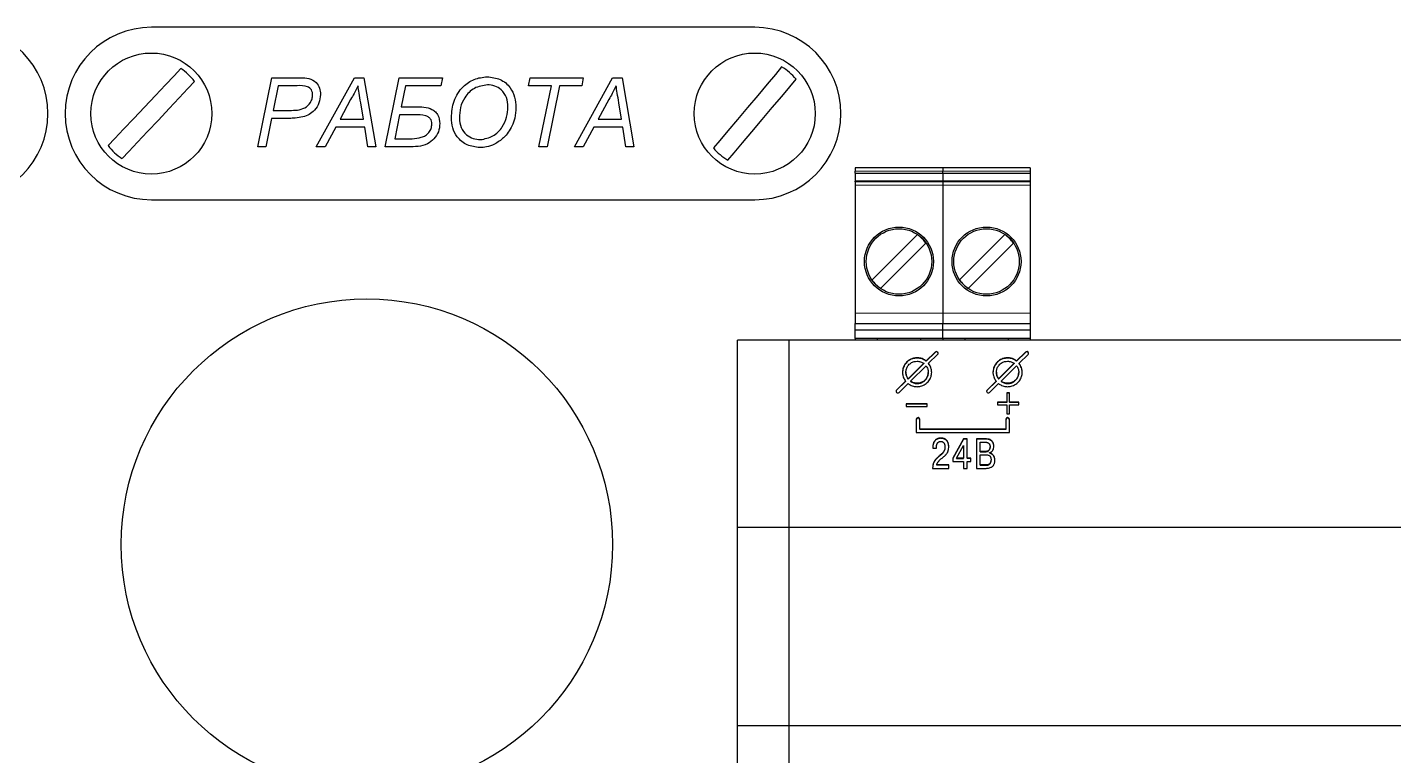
# Model space of a CAD drawing. Header units: millimetres. Extents: x 15 to 1184, y 5 to 836.
# Drawn here: x 581.02 to 596.87, y 665.45 to 673.9 of the extents above; entities that cross this region are included whole.
import ezdxf

# ---------------------------------------------------------------- set-up
doc = ezdxf.new("R2010")
doc.units = ezdxf.units.MM

msp = doc.modelspace()

# ---------------------------------------------------------------- linework, layer by layer
at = {"color": 7, "linetype": 'Continuous', "lineweight": 25}
for p, q in [((589.456, 673.899), (582.456, 673.899)), ((583.69, 672.514), (583.853, 673.314)), ((583.853, 673.314), (584.188, 673.314)), ((584.368, 672.514), (584.812, 673.314)), ((584.812, 673.314), (584.922, 673.314)), ((584.922, 673.314), (585.06, 672.514)), ((585.167, 672.514), (585.33, 673.314)), ((585.33, 673.314), (585.834, 673.314)), ((585.834, 673.314), (585.814, 673.222)), ((586.833, 673.222), (586.852, 673.314)), ((586.852, 673.314), (587.467, 673.314)), ((587.363, 672.514), (587.807, 673.314)), ((587.467, 673.314), (587.448, 673.222)), ((587.807, 673.314), (587.917, 673.314)), ((587.917, 673.314), (588.055, 672.514)), ((583.928, 673.222), (583.87, 672.935)), ((584.149, 673.222), (583.928, 673.222)), ((585.405, 673.222), (585.355, 672.976)), ((585.814, 673.222), (585.405, 673.222)), ((587.097, 673.222), (586.833, 673.222)), ((586.952, 672.514), (587.097, 673.222)), ((587.19, 673.222), (587.046, 672.514)), ((587.448, 673.222), (587.19, 673.222)), ((583.87, 672.935), (584.057, 672.935)), ((584.768, 673.062), (584.646, 672.832)), ((584.917, 672.832), (584.886, 673.025)), ((585.355, 672.976), (585.517, 672.976)), ((587.763, 673.062), (587.641, 672.832)), ((587.911, 672.832), (587.881, 673.025)), ((583.851, 672.843), (583.784, 672.514)), ((584.055, 672.843), (583.851, 672.843)), ((584.646, 672.832), (584.917, 672.832)), ((585.336, 672.884), (585.28, 672.607)), ((585.51, 672.884), (585.336, 672.884)), ((587.641, 672.832), (587.911, 672.832)), ((584.594, 672.74), (584.472, 672.514)), ((584.931, 672.74), (584.594, 672.74)), ((584.967, 672.514), (584.931, 672.74)), ((585.28, 672.607), (585.376, 672.607)), ((587.589, 672.74), (587.467, 672.514)), ((587.926, 672.74), (587.589, 672.74)), ((587.962, 672.514), (587.926, 672.74)), ((583.784, 672.514), (583.69, 672.514)), ((584.472, 672.514), (584.368, 672.514)), ((585.06, 672.514), (584.967, 672.514)), ((585.434, 672.514), (585.167, 672.514)), ((587.046, 672.514), (586.952, 672.514)), ((587.467, 672.514), (587.363, 672.514)), ((588.055, 672.514), (587.962, 672.514)), ((591.637, 672.269), (590.621, 672.269)), ((590.621, 672.269), (590.621, 672.229)), ((590.621, 672.209), (590.621, 672.229)), ((590.621, 672.209), (591.637, 672.209)), ((590.621, 672.209), (590.621, 672.113)), ((592.653, 672.269), (591.637, 672.269)), ((591.637, 672.269), (591.637, 672.229)), ((591.637, 672.209), (591.637, 672.229)), ((591.637, 672.209), (592.653, 672.209)), ((591.637, 672.209), (591.637, 672.113)), ((592.653, 672.269), (592.653, 672.229)), ((592.653, 672.229), (592.653, 672.209)), ((592.653, 672.209), (592.653, 672.113)), ((591.637, 672.113), (590.621, 672.113)), ((590.621, 672.108), (590.621, 672.113)), ((590.621, 672.108), (590.621, 672.068)), ((590.621, 672.068), (590.621, 670.583)), ((592.653, 672.113), (591.637, 672.113)), ((591.637, 672.108), (591.637, 672.113)), ((591.637, 672.108), (591.637, 672.068)), ((591.637, 672.068), (591.637, 670.583)), ((592.653, 672.113), (592.653, 672.108)), ((592.653, 672.108), (592.653, 672.068)), ((592.653, 672.068), (592.653, 670.583)), ((582.456, 671.899), (589.456, 671.899)), ((590.817, 670.969), (591.343, 671.495)), ((591.833, 670.969), (592.359, 671.495)), ((591.442, 671.396), (590.916, 670.87)), ((592.458, 671.396), (591.932, 670.87)), ((590.621, 670.583), (590.621, 670.463)), ((591.637, 670.583), (591.637, 670.463)), ((592.653, 670.583), (592.653, 670.463)), ((590.621, 670.463), (591.637, 670.463)), ((590.621, 670.389), (590.621, 670.463)), ((590.621, 670.389), (591.637, 670.389)), ((590.621, 670.289), (590.621, 670.389)), ((591.637, 670.463), (592.653, 670.463)), ((591.637, 670.389), (591.637, 670.463)), ((591.637, 670.389), (592.653, 670.389)), ((591.637, 670.289), (591.637, 670.389)), ((592.653, 670.463), (592.653, 670.389)), ((592.653, 670.389), (592.653, 670.289)), ((589.856, 670.269), (589.256, 670.269)), ((589.256, 668.099), (589.256, 670.269)), ((589.856, 668.099), (589.856, 670.269)), ((613.256, 670.269), (589.856, 670.269)), ((590.878, 670.289), (590.621, 670.289)), ((590.621, 670.289), (590.621, 670.269)), ((591.38, 670.289), (590.878, 670.289)), ((590.878, 670.289), (590.878, 670.269)), ((591.637, 670.289), (591.38, 670.289)), ((591.38, 670.289), (591.38, 670.269)), ((591.894, 670.289), (591.637, 670.289)), ((591.637, 670.289), (591.637, 670.269)), ((592.396, 670.289), (591.894, 670.289)), ((591.894, 670.289), (591.894, 670.269)), ((592.653, 670.289), (592.396, 670.289)), ((592.396, 670.289), (592.396, 670.269)), ((592.653, 670.289), (592.653, 670.269)), ((591.549, 670.132), (591.444, 670.03)), ((591.549, 670.129), (591.444, 670.026)), ((591.473, 670.002), (591.577, 670.105)), ((592.599, 670.132), (592.494, 670.03)), ((592.599, 670.129), (592.494, 670.026)), ((592.523, 670.002), (592.627, 670.105)), ((591.209, 669.898), (591.209, 669.895)), ((591.416, 670.002), (591.235, 669.823)), ((591.235, 669.82), (591.416, 669.998)), ((591.263, 669.795), (591.444, 669.974)), ((591.416, 670.002), (591.416, 669.998)), ((591.444, 670.03), (591.444, 670.026)), ((591.469, 669.898), (591.469, 669.895)), ((591.473, 670.002), (591.473, 669.998)), ((592.259, 669.898), (592.259, 669.895)), ((592.466, 670.002), (592.285, 669.823)), ((592.285, 669.82), (592.466, 669.998)), ((592.313, 669.795), (592.494, 669.974)), ((592.466, 670.002), (592.466, 669.998)), ((592.494, 670.03), (592.494, 670.026)), ((592.519, 669.898), (592.519, 669.895)), ((592.523, 670.002), (592.523, 669.998)), ((591.206, 669.795), (591.102, 669.692)), ((591.206, 669.791), (591.102, 669.689)), ((591.13, 669.665), (591.234, 669.767)), ((591.206, 669.795), (591.206, 669.791)), ((591.235, 669.82), (591.235, 669.823)), ((591.263, 669.795), (591.263, 669.792)), ((592.256, 669.795), (592.152, 669.692)), ((592.256, 669.791), (592.152, 669.689)), ((592.18, 669.665), (592.284, 669.767)), ((592.256, 669.795), (592.256, 669.791)), ((592.285, 669.823), (592.285, 669.82)), ((592.313, 669.795), (592.313, 669.792)), ((592.41, 669.658), (592.38, 669.658)), ((592.38, 669.658), (592.38, 669.551)), ((592.41, 669.654), (592.38, 669.654)), ((592.41, 669.551), (592.41, 669.658)), ((591.458, 669.532), (591.211, 669.532)), ((591.211, 669.532), (591.211, 669.502)), ((591.458, 669.528), (591.211, 669.528)), ((591.211, 669.502), (591.458, 669.502)), ((591.458, 669.502), (591.458, 669.532)), ((592.38, 669.551), (592.271, 669.551)), ((592.271, 669.551), (592.271, 669.521)), ((592.38, 669.548), (592.271, 669.548)), ((592.271, 669.521), (592.38, 669.521)), ((592.38, 669.551), (592.38, 669.548)), ((592.38, 669.521), (592.38, 669.415)), ((592.518, 669.551), (592.41, 669.551)), ((592.41, 669.551), (592.41, 669.548)), ((592.518, 669.548), (592.41, 669.548)), ((592.41, 669.415), (592.41, 669.521)), ((592.41, 669.521), (592.518, 669.521)), ((592.518, 669.521), (592.518, 669.551)), ((591.33, 669.353), (591.33, 669.198)), ((591.37, 669.237), (591.37, 669.353)), ((592.37, 669.353), (592.37, 669.237)), ((592.38, 669.415), (592.41, 669.415)), ((592.41, 669.198), (592.41, 669.353)), ((591.33, 669.198), (592.41, 669.198)), ((592.37, 669.237), (591.37, 669.237)), ((591.37, 669.237), (591.37, 669.234)), ((592.37, 669.234), (591.37, 669.234)), ((591.878, 669.125), (591.754, 668.901)), ((591.878, 669.121), (591.754, 668.898)), ((591.922, 669.125), (591.878, 669.125)), ((591.878, 669.125), (591.878, 669.121)), ((591.922, 669.121), (591.878, 669.121)), ((591.922, 668.902), (591.922, 669.125)), ((592.028, 669.125), (592.028, 668.784)), ((592.143, 669.125), (592.028, 669.125)), ((592.143, 669.121), (592.028, 669.121)), ((592.37, 669.237), (592.37, 669.234)), ((591.521, 669.027), (591.521, 669.016)), ((591.521, 669.016), (591.564, 669.016)), ((591.564, 669.016), (591.564, 669.031)), ((591.627, 668.954), (591.604, 668.933)), ((591.627, 668.95), (591.604, 668.93)), ((591.658, 668.999), (591.646, 668.975)), ((591.658, 668.996), (591.646, 668.971)), ((591.663, 669.032), (591.663, 669.028)), ((591.663, 669.031), (591.663, 669.028)), ((591.697, 668.975), (591.705, 669.001)), ((591.705, 669.001), (591.707, 669.032)), ((591.796, 668.902), (591.878, 669.05)), ((591.878, 669.05), (591.878, 668.902)), ((592.072, 668.98), (592.072, 669.086)), ((592.072, 669.086), (592.135, 669.086)), ((592.133, 668.98), (592.072, 668.98)), ((592.072, 668.977), (592.072, 668.98)), ((592.072, 668.977), (592.133, 668.977)), ((592.179, 668.963), (592.179, 668.966)), ((592.179, 668.963), (592.179, 668.96)), ((592.186, 669.029), (592.186, 669.033)), ((592.186, 669.033), (592.186, 669.033)), ((592.225, 669.006), (592.231, 669.038)), ((591.52, 668.784), (591.706, 668.784)), ((591.706, 668.823), (591.567, 668.823)), ((591.567, 668.819), (591.567, 668.823)), ((591.706, 668.819), (591.567, 668.819)), ((591.706, 668.784), (591.706, 668.823)), ((591.754, 668.901), (591.754, 668.863)), ((591.754, 668.863), (591.878, 668.863)), ((591.878, 668.902), (591.796, 668.902)), ((591.796, 668.902), (591.796, 668.898)), ((591.796, 668.898), (591.878, 668.898)), ((591.878, 668.898), (591.878, 668.902)), ((591.878, 668.863), (591.878, 668.784)), ((591.878, 668.784), (591.922, 668.784)), ((591.963, 668.902), (591.922, 668.902)), ((591.922, 668.902), (591.922, 668.898)), ((591.963, 668.898), (591.922, 668.898)), ((591.922, 668.784), (591.922, 668.863)), ((591.922, 668.863), (591.963, 668.863)), ((591.963, 668.863), (591.963, 668.902)), ((592.028, 668.784), (592.139, 668.784)), ((592.072, 668.823), (592.072, 668.942)), ((592.072, 668.942), (592.136, 668.942)), ((592.136, 668.823), (592.072, 668.823)), ((592.072, 668.819), (592.072, 668.823)), ((592.072, 668.819), (592.136, 668.819)), ((592.197, 668.883), (592.197, 668.88)), ((589.856, 668.099), (589.256, 668.099)), ((589.256, 665.799), (589.256, 668.099)), ((589.856, 665.799), (589.856, 668.099)), ((613.256, 668.099), (589.856, 668.099)), ((589.256, 656.799), (589.256, 665.799)), ((589.856, 665.799), (589.256, 665.799)), ((589.856, 656.799), (589.856, 665.799)), ((611.056, 665.799), (589.856, 665.799))]:
    msp.add_line(p, q, dxfattribs=at)
at = {"color": 8, "linetype": 'Continuous', "lineweight": 18}
for p, q in [((590.621, 672.229), (591.637, 672.229)), ((591.637, 672.229), (592.653, 672.229)), ((591.637, 672.108), (590.621, 672.108)), ((590.621, 672.068), (591.637, 672.068)), ((592.653, 672.108), (591.637, 672.108)), ((591.637, 672.068), (592.653, 672.068)), ((591.637, 670.583), (590.621, 670.583)), ((592.653, 670.583), (591.637, 670.583)), ((591.339, 670.066), (591.339, 670.062)), ((591.549, 670.132), (591.549, 670.129)), ((592.389, 670.066), (592.389, 670.062)), ((592.599, 670.132), (592.599, 670.129)), ((591.339, 669.767), (591.339, 669.77)), ((592.389, 669.77), (592.389, 669.767)), ((591.102, 669.692), (591.102, 669.689)), ((592.152, 669.692), (592.152, 669.689)), ((591.548, 669.108), (591.548, 669.105)), ((591.575, 669.128), (591.575, 669.124)), ((591.615, 669.135), (591.615, 669.132)), ((591.652, 669.129), (591.652, 669.126)), ((591.677, 669.114), (591.677, 669.111)), ((592.143, 669.125), (592.143, 669.121)), ((592.192, 669.114), (592.192, 669.11)), ((591.523, 669.053), (591.523, 669.05)), ((591.531, 669.082), (591.531, 669.079)), ((591.627, 668.954), (591.627, 668.95)), ((591.646, 668.975), (591.646, 668.971)), ((591.658, 668.999), (591.658, 668.996)), ((591.694, 669.093), (591.694, 669.09)), ((591.703, 669.07), (591.703, 669.067)), ((591.706, 669.049), (591.706, 669.045)), ((592.133, 668.98), (592.133, 668.977)), ((592.173, 668.994), (592.173, 668.991)), ((592.199, 668.957), (592.199, 668.953)), ((592.221, 669.083), (592.221, 669.08)), ((591.523, 668.819), (591.523, 668.816)), ((591.529, 668.846), (591.529, 668.843)), ((591.541, 668.869), (591.541, 668.865)), ((591.556, 668.889), (591.556, 668.886)), ((591.577, 668.91), (591.577, 668.906)), ((591.604, 668.933), (591.604, 668.93)), ((592.136, 668.823), (592.136, 668.819)), ((592.156, 668.825), (592.156, 668.821)), ((592.176, 668.832), (592.176, 668.829)), ((592.191, 668.851), (592.191, 668.847)), ((592.22, 668.942), (592.22, 668.939)), ((592.235, 668.917), (592.235, 668.914))]:
    msp.add_line(p, q, dxfattribs=at)
at = {"color": 7, "linetype": 'Continuous', "lineweight": 25, "flags": 128}
for points in [[(582.797, 673.421), (582.72, 673.338), (582.619, 673.232), (582.502, 673.107), (582.376, 672.974), (582.251, 672.841), (582.134, 672.717), (582.033, 672.61), (581.955, 672.528)], [(589.768, 673.439), (589.695, 673.352), (589.601, 673.24), (589.491, 673.109), (589.372, 672.97), (589.254, 672.83), (589.144, 672.7), (589.049, 672.587), (588.976, 672.501)], [(582.116, 672.377), (582.193, 672.459), (582.294, 672.566), (582.411, 672.69), (582.537, 672.823), (582.662, 672.956), (582.779, 673.081), (582.88, 673.188), (582.958, 673.27)], [(589.145, 672.359), (589.218, 672.445), (589.312, 672.558), (589.422, 672.688), (589.541, 672.828), (589.659, 672.968), (589.769, 673.098), (589.864, 673.21), (589.937, 673.297)], [(591.102, 669.689), (591.097, 669.683), (591.096, 669.677)], [(592.152, 669.689), (592.147, 669.683), (592.146, 669.677)]]:
    msp.add_lwpolyline(points, dxfattribs=at)
at = {"color": 7, "linetype": 'Continuous', "lineweight": 25}
for centre, radius in [((582.456, 672.899), 0.702), ((589.456, 672.899), 0.702), ((591.129, 671.183), 0.4), ((591.129, 671.183), 0.38), ((592.145, 671.183), 0.4), ((592.145, 671.183), 0.38), ((584.956, 667.899), 2.85)]:
    msp.add_circle(centre, radius, dxfattribs=at)
for centre, radius, start, end in [((580.256, 672.899), 1, 0, 90), ((582.456, 672.899), 1, 90, 180), ((589.456, 672.899), 1, 0, 90), ((582.456, 672.899), 0.624, 36.5334, 56.8551), ((589.456, 672.899), 0.624, 39.654, 59.9758), ((580.256, 672.899), 1, 270, 0), ((582.456, 672.899), 1, 180, 270), ((589.456, 672.899), 1, 270, 0), ((582.456, 672.899), 0.624, 216.5334, 236.8551), ((589.456, 672.899), 0.624, 219.654, 239.9758), ((591.129, 671.183), 0.378, 34.3365, 55.6635), ((592.145, 671.183), 0.378, 34.3365, 55.6635), ((591.129, 671.183), 0.378, 214.3365, 235.6635), ((592.145, 671.183), 0.378, 214.3365, 235.6635), ((591.563, 670.118), 0.0198, 315.438, 135.4395), ((591.563, 670.115), 0.02, 5.8121, 134.8059), ((592.613, 670.118), 0.0198, 315.438, 135.4395), ((592.613, 670.115), 0.02, 5.8156, 134.8033), ((591.116, 669.678), 0.0198, 135.44, 315.4374), ((592.166, 669.678), 0.0198, 135.44, 315.4374), ((591.35, 669.353), 0.02, 0.705, 179.295), ((591.35, 669.349), 0.02, 0.7072, 179.2928), ((592.39, 669.353), 0.02, 0.7057, 179.2943), ((592.39, 669.349), 0.02, 0.7079, 179.2921)]:
    msp.add_arc(centre, radius, start, end, dxfattribs=at)
for points, knots in [([(584.326, 673.114), (584.326, 673.124), (584.325, 673.144), (584.314, 673.173), (584.294, 673.196), (584.241, 673.225), (584.19, 673.223), (584.149, 673.222)], [0, 0, 0, 0, 0.125267, 0.250328, 0.375336, 0.500522, 1, 1, 1, 1]), ([(584.188, 673.314), (584.22, 673.314), (584.285, 673.314), (584.368, 673.269), (584.411, 673.195), (584.416, 673.145), (584.418, 673.119)], [0, 0, 0, 0, 0.281469, 0.559009, 0.779431, 1, 1, 1, 1]), ([(585.936, 672.85), (585.941, 672.916), (585.951, 673.049), (586.056, 673.207), (586.197, 673.308), (586.301, 673.319), (586.353, 673.325)], [0, 0, 0, 0, 0.280433, 0.559864, 0.779973, 1, 1, 1, 1]), ([(586.355, 673.232), (586.302, 673.224), (586.197, 673.206), (586.09, 673.096), (586.035, 672.97), (586.031, 672.887), (586.029, 672.846)], [0, 0, 0, 0, 0.278536, 0.558381, 0.778941, 1, 1, 1, 1]), ([(586.353, 673.325), (586.404, 673.319), (586.507, 673.309), (586.621, 673.211), (586.678, 673.09), (586.683, 673.009), (586.685, 672.969)], [0, 0, 0, 0, 0.279662, 0.558798, 0.779102, 1, 1, 1, 1]), ([(586.593, 672.977), (586.59, 673.013), (586.584, 673.087), (586.523, 673.173), (586.441, 673.225), (586.384, 673.23), (586.355, 673.232)], [0, 0, 0, 0, 0.280317, 0.559484, 0.779625, 1, 1, 1, 1]), ([(584.057, 672.935), (584.12, 672.936), (584.214, 672.937), (584.296, 673.013), (584.322, 673.069), (584.325, 673.099), (584.326, 673.114)], [0, 0, 0, 0, 0.499066, 0.748601, 0.874347, 1, 1, 1, 1]), ([(584.418, 673.119), (584.414, 673.086), (584.406, 673.02), (584.356, 672.939), (584.289, 672.883), (584.239, 672.868), (584.213, 672.861)], [0, 0, 0, 0, 0.27975, 0.559505, 0.779703, 1, 1, 1, 1]), ([(584.854, 673.222), (584.84, 673.192), (584.813, 673.137), (584.782, 673.085), (584.768, 673.062)], [0, 0, 0, 0, 0.5599335, 1, 1, 1, 1]), ([(584.886, 673.025), (584.878, 673.062), (584.865, 673.127), (584.858, 673.193), (584.854, 673.222)], [0, 0, 0, 0, 0.560033, 1, 1, 1, 1]), ([(587.849, 673.222), (587.834, 673.192), (587.808, 673.137), (587.777, 673.085), (587.763, 673.062)], [0, 0, 0, 0, 0.559936, 1, 1, 1, 1]), ([(587.881, 673.025), (587.873, 673.062), (587.86, 673.127), (587.852, 673.193), (587.849, 673.222)], [0, 0, 0, 0, 0.560032, 1, 1, 1, 1]), ([(585.517, 672.976), (585.586, 672.977), (585.672, 672.979), (585.752, 672.919), (585.794, 672.867), (585.799, 672.816), (585.803, 672.783)], [0, 0, 0, 0, 0.499382, 0.62507, 0.750791, 1, 1, 1, 1]), ([(586.273, 672.596), (586.324, 672.606), (586.426, 672.624), (586.528, 672.734), (586.582, 672.856), (586.589, 672.936), (586.593, 672.977)], [0, 0, 0, 0, 0.278423, 0.558184, 0.779089, 1, 1, 1, 1]), ([(586.685, 672.969), (586.683, 672.927), (586.679, 672.853), (586.651, 672.784), (586.639, 672.754)], [0, 0, 0, 0, 0.559826, 1, 1, 1, 1]), ([(584.213, 672.861), (584.184, 672.855), (584.132, 672.845), (584.078, 672.843), (584.055, 672.843)], [0, 0, 0, 0, 0.559956, 1, 1, 1, 1]), ([(585.376, 672.607), (585.448, 672.605), (585.537, 672.603), (585.638, 672.642), (585.677, 672.678), (585.705, 672.725), (585.709, 672.76), (585.711, 672.778)], [0, 0, 0, 0, 0.500365, 0.625377, 0.750135, 0.875111, 1, 1, 1, 1]), ([(585.803, 672.783), (585.8, 672.751), (585.793, 672.686), (585.738, 672.603), (585.625, 672.513), (585.513, 672.514), (585.434, 672.514)], [0, 0, 0, 0, 0.186792, 0.373786, 0.560421, 1, 1, 1, 1]), ([(585.711, 672.778), (585.71, 672.789), (585.708, 672.81), (585.693, 672.839), (585.669, 672.861), (585.608, 672.886), (585.553, 672.885), (585.51, 672.884)], [0, 0, 0, 0, 0.12498, 0.249802, 0.374729, 0.499825, 1, 1, 1, 1]), ([(586.266, 672.504), (586.216, 672.51), (586.116, 672.522), (586.004, 672.615), (585.946, 672.732), (585.94, 672.811), (585.936, 672.85)], [0, 0, 0, 0, 0.27967, 0.558749, 0.779273, 1, 1, 1, 1]), ([(586.029, 672.846), (586.032, 672.809), (586.04, 672.736), (586.103, 672.651), (586.187, 672.605), (586.244, 672.599), (586.273, 672.596)], [0, 0, 0, 0, 0.2801175, 0.5590521, 0.7794858, 1, 1, 1, 1]), ([(586.639, 672.754), (586.61, 672.705), (586.56, 672.618), (586.474, 672.566), (586.437, 672.543)], [0, 0, 0, 0, 0.5597097, 1, 1, 1, 1]), ([(586.437, 672.543), (586.406, 672.531), (586.351, 672.508), (586.292, 672.505), (586.266, 672.504)], [0, 0, 0, 0, 0.5597434, 1, 1, 1, 1]), ([(591.339, 670.066), (591.326, 670.065), (591.293, 670.062), (591.243, 670.04), (591.201, 670), (591.174, 669.951), (591.171, 669.915), (591.169, 669.898)], [0, 0, 0, 0, 0.151805, 0.375092, 0.597915, 0.805732, 1, 1, 1, 1]), ([(591.339, 670.062), (591.326, 670.061), (591.293, 670.059), (591.243, 670.037), (591.201, 669.997), (591.174, 669.947), (591.171, 669.912), (591.169, 669.895)], [0, 0, 0, 0, 0.151806, 0.37509, 0.597916, 0.805732, 1, 1, 1, 1]), ([(591.444, 670.03), (591.433, 670.037), (591.414, 670.05), (591.378, 670.063), (591.354, 670.065), (591.339, 670.066)], [0, 0, 0, 0, 0.35629, 0.614433, 1, 1, 1, 1]), ([(591.444, 670.026), (591.433, 670.034), (591.414, 670.046), (591.378, 670.059), (591.354, 670.061), (591.339, 670.062)], [0, 0, 0, 0, 0.356285, 0.61443, 1, 1, 1, 1]), ([(592.389, 670.066), (592.376, 670.065), (592.343, 670.062), (592.293, 670.04), (592.251, 670), (592.224, 669.951), (592.221, 669.915), (592.219, 669.898)], [0, 0, 0, 0, 0.151806, 0.375093, 0.597916, 0.805731, 1, 1, 1, 1]), ([(592.389, 670.062), (592.376, 670.061), (592.343, 670.059), (592.293, 670.037), (592.251, 669.997), (592.224, 669.947), (592.221, 669.912), (592.219, 669.895)], [0, 0, 0, 0, 0.151806, 0.37509, 0.597917, 0.805732, 1, 1, 1, 1]), ([(592.494, 670.03), (592.483, 670.037), (592.464, 670.05), (592.428, 670.063), (592.404, 670.065), (592.389, 670.066)], [0, 0, 0, 0, 0.356294, 0.614435, 1, 1, 1, 1]), ([(592.494, 670.026), (592.483, 670.034), (592.464, 670.046), (592.428, 670.059), (592.404, 670.061), (592.389, 670.062)], [0, 0, 0, 0, 0.356289, 0.614432, 1, 1, 1, 1]), ([(591.169, 669.898), (591.17, 669.885), (591.172, 669.862), (591.184, 669.827), (591.198, 669.807), (591.206, 669.795)], [0, 0, 0, 0, 0.356586, 0.615998, 1, 1, 1, 1]), ([(591.209, 669.898), (591.211, 669.912), (591.213, 669.938), (591.233, 669.976), (591.264, 670.006), (591.302, 670.023), (591.328, 670.026), (591.339, 670.026)], [0, 0, 0, 0, 0.199605, 0.398827, 0.621116, 0.829097, 1, 1, 1, 1]), ([(591.235, 669.823), (591.228, 669.835), (591.217, 669.852), (591.21, 669.878), (591.21, 669.892), (591.209, 669.898)], [0, 0, 0, 0, 0.4954842, 0.7445324, 1, 1, 1, 1]), ([(591.209, 669.895), (591.21, 669.888), (591.211, 669.869), (591.22, 669.842), (591.231, 669.825), (591.235, 669.82)], [0, 0, 0, 0, 0.2456987, 0.7412164, 1, 1, 1, 1]), ([(591.339, 670.026), (591.346, 670.026), (591.366, 670.025), (591.393, 670.016), (591.41, 670.005), (591.416, 670.002)], [0, 0, 0, 0, 0.245692, 0.741204, 1, 1, 1, 1]), ([(591.339, 669.731), (591.353, 669.732), (591.386, 669.735), (591.436, 669.757), (591.478, 669.797), (591.504, 669.846), (591.508, 669.881), (591.509, 669.898)], [0, 0, 0, 0, 0.151805, 0.375089, 0.597913, 0.805727, 1, 1, 1, 1]), ([(591.469, 669.898), (591.468, 669.885), (591.465, 669.858), (591.445, 669.821), (591.414, 669.791), (591.377, 669.774), (591.351, 669.771), (591.339, 669.77)], [0, 0, 0, 0, 0.199611, 0.398835, 0.62112, 0.829098, 1, 1, 1, 1]), ([(591.339, 669.767), (591.353, 669.768), (591.38, 669.771), (591.418, 669.791), (591.448, 669.821), (591.466, 669.858), (591.468, 669.884), (591.469, 669.895)], [0, 0, 0, 0, 0.199609, 0.398831, 0.621119, 0.829098, 1, 1, 1, 1]), ([(591.444, 669.974), (591.451, 669.962), (591.462, 669.945), (591.468, 669.919), (591.469, 669.905), (591.469, 669.898)], [0, 0, 0, 0, 0.495499, 0.7445488, 1, 1, 1, 1]), ([(591.509, 669.898), (591.508, 669.912), (591.507, 669.935), (591.494, 669.97), (591.481, 669.99), (591.473, 670.002)], [0, 0, 0, 0, 0.356581, 0.616002, 1, 1, 1, 1]), ([(591.509, 669.895), (591.508, 669.908), (591.507, 669.931), (591.494, 669.967), (591.481, 669.987), (591.473, 669.998)], [0, 0, 0, 0, 0.35659, 0.615995, 1, 1, 1, 1]), ([(592.219, 669.898), (592.22, 669.885), (592.222, 669.862), (592.234, 669.827), (592.248, 669.807), (592.256, 669.795)], [0, 0, 0, 0, 0.356588, 0.615997, 1, 1, 1, 1]), ([(592.259, 669.898), (592.261, 669.912), (592.263, 669.938), (592.283, 669.976), (592.314, 670.006), (592.352, 670.023), (592.378, 670.026), (592.389, 670.026)], [0, 0, 0, 0, 0.199605, 0.398827, 0.621116, 0.829097, 1, 1, 1, 1]), ([(592.285, 669.823), (592.278, 669.835), (592.267, 669.852), (592.26, 669.878), (592.26, 669.892), (592.259, 669.898)], [0, 0, 0, 0, 0.4954842, 0.7445324, 1, 1, 1, 1]), ([(592.259, 669.895), (592.26, 669.888), (592.261, 669.869), (592.27, 669.842), (592.281, 669.825), (592.285, 669.82)], [0, 0, 0, 0, 0.2456987, 0.7412164, 1, 1, 1, 1]), ([(592.389, 670.026), (592.396, 670.026), (592.416, 670.025), (592.443, 670.016), (592.46, 670.005), (592.466, 670.002)], [0, 0, 0, 0, 0.245701, 0.741212, 1, 1, 1, 1]), ([(592.389, 669.731), (592.403, 669.732), (592.436, 669.735), (592.486, 669.757), (592.528, 669.797), (592.554, 669.846), (592.558, 669.881), (592.559, 669.898)], [0, 0, 0, 0, 0.151805, 0.375089, 0.597913, 0.805727, 1, 1, 1, 1]), ([(592.519, 669.898), (592.518, 669.885), (592.515, 669.858), (592.495, 669.821), (592.464, 669.791), (592.427, 669.774), (592.401, 669.771), (592.389, 669.77)], [0, 0, 0, 0, 0.199611, 0.398835, 0.62112, 0.829098, 1, 1, 1, 1]), ([(592.389, 669.767), (592.403, 669.768), (592.43, 669.771), (592.468, 669.791), (592.498, 669.821), (592.516, 669.858), (592.518, 669.884), (592.519, 669.895)], [0, 0, 0, 0, 0.199609, 0.398831, 0.621119, 0.829098, 1, 1, 1, 1]), ([(592.494, 669.974), (592.501, 669.962), (592.512, 669.945), (592.518, 669.919), (592.519, 669.905), (592.519, 669.898)], [0, 0, 0, 0, 0.495499, 0.7445488, 1, 1, 1, 1]), ([(592.559, 669.898), (592.558, 669.912), (592.557, 669.935), (592.544, 669.97), (592.531, 669.99), (592.523, 670.002)], [0, 0, 0, 0, 0.356581, 0.616002, 1, 1, 1, 1]), ([(592.559, 669.895), (592.558, 669.908), (592.557, 669.931), (592.544, 669.967), (592.531, 669.987), (592.523, 669.998)], [0, 0, 0, 0, 0.35659, 0.615995, 1, 1, 1, 1]), ([(591.234, 669.767), (591.245, 669.76), (591.265, 669.747), (591.301, 669.734), (591.325, 669.732), (591.339, 669.731)], [0, 0, 0, 0, 0.356291, 0.614428, 1, 1, 1, 1]), ([(591.339, 669.77), (591.333, 669.771), (591.312, 669.772), (591.286, 669.78), (591.269, 669.791), (591.263, 669.795)], [0, 0, 0, 0, 0.2457, 0.741211, 1, 1, 1, 1]), ([(591.263, 669.792), (591.274, 669.785), (591.292, 669.775), (591.319, 669.768), (591.332, 669.767), (591.339, 669.767)], [0, 0, 0, 0, 0.495484, 0.744539, 1, 1, 1, 1]), ([(592.284, 669.767), (592.295, 669.76), (592.315, 669.747), (592.351, 669.734), (592.375, 669.732), (592.389, 669.731)], [0, 0, 0, 0, 0.356291, 0.614434, 1, 1, 1, 1]), ([(592.389, 669.77), (592.383, 669.771), (592.362, 669.772), (592.336, 669.78), (592.319, 669.791), (592.313, 669.795)], [0, 0, 0, 0, 0.2457, 0.741211, 1, 1, 1, 1]), ([(592.313, 669.792), (592.324, 669.785), (592.342, 669.775), (592.369, 669.768), (592.382, 669.767), (592.389, 669.767)], [0, 0, 0, 0, 0.495484, 0.744539, 1, 1, 1, 1]), ([(591.548, 669.108), (591.546, 669.106), (591.541, 669.101), (591.536, 669.092), (591.533, 669.085), (591.531, 669.082)], [0, 0, 0, 0, 0.3174921, 0.6565389, 1, 1, 1, 1]), ([(591.548, 669.105), (591.546, 669.102), (591.541, 669.097), (591.536, 669.088), (591.533, 669.082), (591.531, 669.079)], [0, 0, 0, 0, 0.31748, 0.656553, 1, 1, 1, 1]), ([(591.575, 669.128), (591.572, 669.126), (591.566, 669.123), (591.557, 669.117), (591.551, 669.112), (591.548, 669.108)], [0, 0, 0, 0, 0.2967842, 0.5937329, 1, 1, 1, 1]), ([(591.575, 669.124), (591.572, 669.123), (591.566, 669.12), (591.557, 669.114), (591.551, 669.108), (591.548, 669.105)], [0, 0, 0, 0, 0.296773, 0.59372, 1, 1, 1, 1]), ([(591.615, 669.135), (591.609, 669.135), (591.598, 669.134), (591.585, 669.131), (591.578, 669.129), (591.575, 669.128)], [0, 0, 0, 0, 0.490645, 0.743414, 1, 1, 1, 1]), ([(591.615, 669.132), (591.609, 669.131), (591.598, 669.131), (591.585, 669.128), (591.578, 669.125), (591.575, 669.124)], [0, 0, 0, 0, 0.490646, 0.743414, 1, 1, 1, 1]), ([(591.652, 669.129), (591.649, 669.13), (591.642, 669.132), (591.63, 669.135), (591.621, 669.135), (591.615, 669.135)], [0, 0, 0, 0, 0.268919, 0.537604, 1, 1, 1, 1]), ([(591.652, 669.126), (591.649, 669.127), (591.642, 669.129), (591.63, 669.131), (591.621, 669.131), (591.615, 669.132)], [0, 0, 0, 0, 0.268918, 0.537603, 1, 1, 1, 1]), ([(591.677, 669.114), (591.675, 669.116), (591.67, 669.121), (591.661, 669.126), (591.655, 669.128), (591.652, 669.129)], [0, 0, 0, 0, 0.336603, 0.665561, 1, 1, 1, 1]), ([(591.677, 669.111), (591.675, 669.113), (591.67, 669.117), (591.661, 669.122), (591.655, 669.125), (591.652, 669.126)], [0, 0, 0, 0, 0.3365921, 0.6655661, 1, 1, 1, 1]), ([(591.694, 669.093), (591.692, 669.096), (591.689, 669.101), (591.683, 669.108), (591.679, 669.112), (591.677, 669.114)], [0, 0, 0, 0, 0.37546, 0.686119, 1, 1, 1, 1]), ([(591.694, 669.09), (591.692, 669.093), (591.689, 669.098), (591.683, 669.105), (591.679, 669.109), (591.677, 669.111)], [0, 0, 0, 0, 0.375437, 0.686118, 1, 1, 1, 1]), ([(592.192, 669.114), (592.188, 669.116), (592.18, 669.12), (592.164, 669.124), (592.151, 669.124), (592.143, 669.125)], [0, 0, 0, 0, 0.256701, 0.513066, 1, 1, 1, 1]), ([(592.192, 669.11), (592.188, 669.112), (592.18, 669.116), (592.164, 669.12), (592.151, 669.121), (592.143, 669.121)], [0, 0, 0, 0, 0.256696, 0.513066, 1, 1, 1, 1]), ([(592.221, 669.083), (592.218, 669.089), (592.212, 669.098), (592.202, 669.108), (592.195, 669.112), (592.192, 669.114)], [0, 0, 0, 0, 0.471472, 0.732341, 1, 1, 1, 1]), ([(592.221, 669.08), (592.218, 669.086), (592.212, 669.095), (592.202, 669.104), (592.195, 669.108), (592.192, 669.11)], [0, 0, 0, 0, 0.471459, 0.73234, 1, 1, 1, 1]), ([(591.523, 669.053), (591.523, 669.05), (591.522, 669.044), (591.521, 669.035), (591.521, 669.029), (591.521, 669.027)], [0, 0, 0, 0, 0.368855, 0.683928, 1, 1, 1, 1]), ([(591.523, 669.05), (591.523, 669.046), (591.522, 669.04), (591.521, 669.034), (591.521, 669.032)], [0, 0, 0, 0, 0.53934, 1, 1, 1, 1]), ([(591.531, 669.082), (591.53, 669.079), (591.528, 669.073), (591.525, 669.063), (591.524, 669.057), (591.523, 669.053)], [0, 0, 0, 0, 0.328622, 0.66329, 1, 1, 1, 1]), ([(591.531, 669.079), (591.53, 669.076), (591.528, 669.069), (591.525, 669.06), (591.524, 669.053), (591.523, 669.05)], [0, 0, 0, 0, 0.328637, 0.663274, 1, 1, 1, 1]), ([(591.564, 669.031), (591.564, 669.034), (591.564, 669.04), (591.565, 669.048), (591.566, 669.053), (591.567, 669.055)], [0, 0, 0, 0, 0.407192, 0.702762, 1, 1, 1, 1]), ([(591.567, 669.055), (591.568, 669.058), (591.569, 669.063), (591.572, 669.07), (591.575, 669.074), (591.576, 669.076)], [0, 0, 0, 0, 0.4306027, 0.7139249, 1, 1, 1, 1]), ([(591.576, 669.076), (591.577, 669.078), (591.58, 669.082), (591.585, 669.087), (591.589, 669.09), (591.591, 669.091)], [0, 0, 0, 0, 0.365409, 0.678853, 1, 1, 1, 1]), ([(591.591, 669.091), (591.593, 669.092), (591.597, 669.094), (591.604, 669.096), (591.61, 669.096), (591.614, 669.097)], [0, 0, 0, 0, 0.264599, 0.528981, 1, 1, 1, 1]), ([(591.614, 669.097), (591.618, 669.096), (591.626, 669.096), (591.633, 669.093), (591.636, 669.092)], [0, 0, 0, 0, 0.534335, 1, 1, 1, 1]), ([(591.646, 668.975), (591.644, 668.972), (591.64, 668.967), (591.634, 668.96), (591.629, 668.956), (591.627, 668.954)], [0, 0, 0, 0, 0.354311, 0.676556, 1, 1, 1, 1]), ([(591.646, 668.971), (591.644, 668.968), (591.64, 668.963), (591.634, 668.957), (591.629, 668.952), (591.627, 668.95)], [0, 0, 0, 0, 0.354317, 0.67655, 1, 1, 1, 1]), ([(591.636, 669.092), (591.637, 669.091), (591.64, 669.089), (591.645, 669.085), (591.648, 669.081), (591.65, 669.079)], [0, 0, 0, 0, 0.257598, 0.515192, 1, 1, 1, 1]), ([(591.65, 669.079), (591.651, 669.077), (591.653, 669.075), (591.656, 669.069), (591.657, 669.065), (591.658, 669.062)], [0, 0, 0, 0, 0.252904, 0.505795, 1, 1, 1, 1]), ([(591.656, 668.927), (591.659, 668.929), (591.664, 668.934), (591.672, 668.942), (591.678, 668.948), (591.681, 668.952)], [0, 0, 0, 0, 0.284281, 0.568571, 1, 1, 1, 1]), ([(591.658, 669.062), (591.659, 669.06), (591.66, 669.058), (591.661, 669.052), (591.662, 669.048), (591.662, 669.045)], [0, 0, 0, 0, 0.266355, 0.532703, 1, 1, 1, 1]), ([(591.663, 669.031), (591.663, 669.028), (591.663, 669.022), (591.661, 669.011), (591.659, 669.003), (591.658, 668.999)], [0, 0, 0, 0, 0.3024371, 0.6049527, 1, 1, 1, 1]), ([(591.663, 669.028), (591.663, 669.025), (591.663, 669.018), (591.661, 669.007), (591.659, 669), (591.658, 668.996)], [0, 0, 0, 0, 0.302438, 0.604953, 1, 1, 1, 1]), ([(591.662, 669.045), (591.662, 669.044), (591.662, 669.041), (591.663, 669.036), (591.663, 669.033), (591.663, 669.031)], [0, 0, 0, 0, 0.302294, 0.60458, 1, 1, 1, 1]), ([(591.681, 668.952), (591.683, 668.954), (591.687, 668.959), (591.692, 668.967), (591.695, 668.973), (591.697, 668.975)], [0, 0, 0, 0, 0.351617, 0.674673, 1, 1, 1, 1]), ([(591.703, 669.07), (591.702, 669.074), (591.7, 669.079), (591.697, 669.087), (591.695, 669.091), (591.694, 669.093)], [0, 0, 0, 0, 0.399048, 0.698913, 1, 1, 1, 1]), ([(591.703, 669.067), (591.702, 669.07), (591.7, 669.076), (591.697, 669.083), (591.695, 669.088), (591.694, 669.09)], [0, 0, 0, 0, 0.399065, 0.698895, 1, 1, 1, 1]), ([(591.706, 669.049), (591.706, 669.052), (591.705, 669.057), (591.704, 669.064), (591.703, 669.068), (591.703, 669.07)], [0, 0, 0, 0, 0.448048, 0.723811, 1, 1, 1, 1]), ([(591.706, 669.045), (591.706, 669.049), (591.705, 669.054), (591.704, 669.061), (591.703, 669.065), (591.703, 669.067)], [0, 0, 0, 0, 0.448048, 0.723811, 1, 1, 1, 1]), ([(591.707, 669.032), (591.707, 669.034), (591.707, 669.037), (591.707, 669.042), (591.707, 669.046), (591.706, 669.049)], [0, 0, 0, 0, 0.293112, 0.586091, 1, 1, 1, 1]), ([(591.707, 669.033), (591.707, 669.035), (591.707, 669.039), (591.707, 669.043), (591.706, 669.045)], [0, 0, 0, 0, 0.414524, 1, 1, 1, 1]), ([(592.173, 668.994), (592.17, 668.991), (592.163, 668.985), (592.149, 668.981), (592.138, 668.981), (592.133, 668.98)], [0, 0, 0, 0, 0.284373, 0.662517, 1, 1, 1, 1]), ([(592.133, 668.977), (592.138, 668.977), (592.148, 668.978), (592.163, 668.982), (592.17, 668.988), (592.173, 668.991)], [0, 0, 0, 0, 0.2954629, 0.7454409, 1, 1, 1, 1]), ([(592.135, 669.086), (592.138, 669.086), (592.144, 669.086), (592.153, 669.085), (592.158, 669.082), (592.161, 669.081)], [0, 0, 0, 0, 0.371947, 0.682146, 1, 1, 1, 1]), ([(592.161, 669.081), (592.163, 669.08), (592.167, 669.078), (592.172, 669.074), (592.175, 669.07), (592.177, 669.069)], [0, 0, 0, 0, 0.345747, 0.667099, 1, 1, 1, 1]), ([(592.186, 669.033), (592.186, 669.029), (592.185, 669.018), (592.181, 669.004), (592.175, 668.997), (592.173, 668.994)], [0, 0, 0, 0, 0.311184, 0.788572, 1, 1, 1, 1]), ([(592.173, 668.991), (592.176, 668.994), (592.183, 669.003), (592.185, 669.017), (592.186, 669.027), (592.186, 669.03)], [0, 0, 0, 0, 0.325335, 0.778677, 1, 1, 1, 1]), ([(592.177, 669.069), (592.177, 669.067), (592.179, 669.065), (592.182, 669.059), (592.183, 669.055), (592.184, 669.052)], [0, 0, 0, 0, 0.254387, 0.508818, 1, 1, 1, 1]), ([(592.179, 668.966), (592.182, 668.967), (592.189, 668.969), (592.199, 668.974), (592.204, 668.978), (592.207, 668.981)], [0, 0, 0, 0, 0.311021, 0.64996, 1, 1, 1, 1]), ([(592.199, 668.957), (592.196, 668.958), (592.191, 668.96), (592.185, 668.962), (592.181, 668.963), (592.179, 668.963)], [0, 0, 0, 0, 0.495835, 0.747189, 1, 1, 1, 1]), ([(592.199, 668.953), (592.196, 668.955), (592.191, 668.957), (592.185, 668.959), (592.181, 668.96), (592.179, 668.96)], [0, 0, 0, 0, 0.495841, 0.747193, 1, 1, 1, 1]), ([(592.184, 669.052), (592.184, 669.05), (592.185, 669.047), (592.186, 669.041), (592.186, 669.036), (592.186, 669.033)], [0, 0, 0, 0, 0.258604, 0.517203, 1, 1, 1, 1]), ([(592.186, 669.03), (592.186, 669.032), (592.186, 669.033), (592.186, 669.035), (592.186, 669.035)], [0, 0, 0, 0, 0.9432039, 1, 1, 1, 1]), ([(592.22, 668.942), (592.217, 668.945), (592.213, 668.949), (592.206, 668.954), (592.202, 668.956), (592.199, 668.957)], [0, 0, 0, 0, 0.398209, 0.697243, 1, 1, 1, 1]), ([(592.22, 668.939), (592.217, 668.941), (592.213, 668.945), (592.206, 668.95), (592.202, 668.952), (592.199, 668.953)], [0, 0, 0, 0, 0.398196, 0.697252, 1, 1, 1, 1]), ([(592.207, 668.981), (592.21, 668.983), (592.214, 668.988), (592.22, 668.997), (592.223, 669.003), (592.225, 669.006)], [0, 0, 0, 0, 0.318054, 0.6552058, 1, 1, 1, 1]), ([(592.231, 669.038), (592.23, 669.045), (592.23, 669.056), (592.226, 669.071), (592.223, 669.079), (592.221, 669.083)], [0, 0, 0, 0, 0.4249266, 0.7094947, 1, 1, 1, 1]), ([(592.231, 669.035), (592.23, 669.041), (592.23, 669.052), (592.226, 669.068), (592.223, 669.076), (592.221, 669.08)], [0, 0, 0, 0, 0.4249267, 0.7094949, 1, 1, 1, 1]), ([(591.523, 668.819), (591.522, 668.816), (591.521, 668.809), (591.52, 668.798), (591.52, 668.789), (591.52, 668.784)], [0, 0, 0, 0, 0.283758, 0.567493, 1, 1, 1, 1]), ([(591.523, 668.816), (591.522, 668.812), (591.521, 668.806), (591.52, 668.795), (591.52, 668.788), (591.52, 668.784)], [0, 0, 0, 0, 0.315336, 0.630624, 1, 1, 1, 1]), ([(591.529, 668.846), (591.528, 668.843), (591.526, 668.837), (591.524, 668.828), (591.523, 668.822), (591.523, 668.819)], [0, 0, 0, 0, 0.349998, 0.674338, 1, 1, 1, 1]), ([(591.529, 668.843), (591.528, 668.84), (591.526, 668.834), (591.524, 668.825), (591.523, 668.819), (591.523, 668.816)], [0, 0, 0, 0, 0.349982, 0.67433, 1, 1, 1, 1]), ([(591.541, 668.869), (591.539, 668.866), (591.536, 668.861), (591.532, 668.853), (591.53, 668.849), (591.529, 668.846)], [0, 0, 0, 0, 0.39049, 0.694647, 1, 1, 1, 1]), ([(591.541, 668.865), (591.539, 668.863), (591.536, 668.858), (591.532, 668.85), (591.53, 668.845), (591.529, 668.843)], [0, 0, 0, 0, 0.390479, 0.694629, 1, 1, 1, 1]), ([(591.556, 668.889), (591.554, 668.887), (591.55, 668.882), (591.545, 668.876), (591.542, 668.871), (591.541, 668.869)], [0, 0, 0, 0, 0.38411, 0.691713, 1, 1, 1, 1]), ([(591.556, 668.886), (591.554, 668.883), (591.55, 668.879), (591.545, 668.872), (591.542, 668.868), (591.541, 668.865)], [0, 0, 0, 0, 0.384131, 0.691712, 1, 1, 1, 1]), ([(591.577, 668.91), (591.574, 668.908), (591.57, 668.903), (591.563, 668.896), (591.559, 668.892), (591.556, 668.889)], [0, 0, 0, 0, 0.341693, 0.670754, 1, 1, 1, 1]), ([(591.577, 668.906), (591.574, 668.904), (591.57, 668.9), (591.563, 668.893), (591.559, 668.888), (591.556, 668.886)], [0, 0, 0, 0, 0.341699, 0.670748, 1, 1, 1, 1]), ([(591.567, 668.823), (591.568, 668.826), (591.57, 668.833), (591.573, 668.842), (591.577, 668.849), (591.579, 668.852)], [0, 0, 0, 0, 0.3158481, 0.6555218, 1, 1, 1, 1]), ([(591.604, 668.933), (591.601, 668.931), (591.596, 668.927), (591.587, 668.919), (591.581, 668.913), (591.577, 668.91)], [0, 0, 0, 0, 0.278795, 0.557592, 1, 1, 1, 1]), ([(591.604, 668.93), (591.601, 668.928), (591.596, 668.924), (591.587, 668.916), (591.581, 668.91), (591.577, 668.906)], [0, 0, 0, 0, 0.278791, 0.557584, 1, 1, 1, 1]), ([(591.579, 668.852), (591.58, 668.855), (591.584, 668.86), (591.59, 668.868), (591.595, 668.873), (591.597, 668.876)], [0, 0, 0, 0, 0.324641, 0.661221, 1, 1, 1, 1]), ([(591.597, 668.876), (591.6, 668.878), (591.604, 668.883), (591.612, 668.89), (591.618, 668.895), (591.621, 668.897)], [0, 0, 0, 0, 0.309632, 0.619288, 1, 1, 1, 1]), ([(591.621, 668.897), (591.626, 668.901), (591.635, 668.908), (591.647, 668.918), (591.653, 668.924), (591.656, 668.927)], [0, 0, 0, 0, 0.431032, 0.715491, 1, 1, 1, 1]), ([(592.136, 668.942), (592.139, 668.942), (592.146, 668.942), (592.158, 668.94), (592.166, 668.938), (592.17, 668.936)], [0, 0, 0, 0, 0.283375, 0.566883, 1, 1, 1, 1]), ([(592.156, 668.825), (592.155, 668.824), (592.152, 668.824), (592.149, 668.823), (592.146, 668.823), (592.144, 668.823), (592.141, 668.823), (592.139, 668.823), (592.137, 668.823), (592.136, 668.823)], [0, 0, 0, 0, 0.241801, 0.362646, 0.483526, 0.604411, 0.725266, 0.846157, 1, 1, 1, 1]), ([(592.136, 668.819), (592.137, 668.819), (592.14, 668.819), (592.143, 668.819), (592.146, 668.82), (592.148, 668.82), (592.151, 668.82), (592.153, 668.821), (592.155, 668.821), (592.156, 668.821)], [0, 0, 0, 0, 0.241779, 0.362668, 0.483534, 0.604409, 0.725302, 0.846143, 1, 1, 1, 1]), ([(592.139, 668.784), (592.145, 668.785), (592.159, 668.785), (592.178, 668.788), (592.191, 668.793), (592.197, 668.796)], [0, 0, 0, 0, 0.334751, 0.662894, 1, 1, 1, 1]), ([(592.176, 668.832), (592.174, 668.831), (592.169, 668.828), (592.162, 668.826), (592.158, 668.825), (592.156, 668.825)], [0, 0, 0, 0, 0.422587, 0.709108, 1, 1, 1, 1]), ([(592.156, 668.821), (592.159, 668.822), (592.164, 668.823), (592.171, 668.826), (592.174, 668.828), (592.176, 668.829)], [0, 0, 0, 0, 0.388567, 0.691906, 1, 1, 1, 1]), ([(592.17, 668.936), (592.173, 668.935), (592.179, 668.932), (592.186, 668.925), (592.189, 668.919), (592.191, 668.917)], [0, 0, 0, 0, 0.25245, 0.725982, 1, 1, 1, 1]), ([(592.191, 668.851), (592.19, 668.848), (592.187, 668.843), (592.182, 668.837), (592.178, 668.834), (592.176, 668.832)], [0, 0, 0, 0, 0.385881, 0.687535, 1, 1, 1, 1]), ([(592.176, 668.829), (592.179, 668.831), (592.183, 668.834), (592.188, 668.841), (592.19, 668.845), (592.191, 668.847)], [0, 0, 0, 0, 0.4207707, 0.7075635, 1, 1, 1, 1]), ([(592.191, 668.917), (592.192, 668.914), (592.195, 668.908), (592.197, 668.896), (592.197, 668.888), (592.197, 668.883)], [0, 0, 0, 0, 0.2506941, 0.6208975, 1, 1, 1, 1]), ([(592.197, 668.883), (592.197, 668.88), (592.197, 668.873), (592.195, 668.862), (592.193, 668.855), (592.191, 668.851)], [0, 0, 0, 0, 0.295942, 0.592046, 1, 1, 1, 1]), ([(592.191, 668.847), (592.192, 668.85), (592.194, 668.855), (592.197, 668.866), (592.197, 668.874), (592.197, 668.88)], [0, 0, 0, 0, 0.265346, 0.530128, 1, 1, 1, 1]), ([(592.197, 668.796), (592.201, 668.798), (592.208, 668.802), (592.22, 668.812), (592.227, 668.821), (592.231, 668.828)], [0, 0, 0, 0, 0.272724, 0.5248, 1, 1, 1, 1]), ([(592.235, 668.917), (592.234, 668.92), (592.231, 668.926), (592.226, 668.935), (592.222, 668.94), (592.22, 668.942)], [0, 0, 0, 0, 0.333759, 0.663461, 1, 1, 1, 1]), ([(592.235, 668.914), (592.234, 668.917), (592.231, 668.923), (592.226, 668.932), (592.222, 668.937), (592.22, 668.939)], [0, 0, 0, 0, 0.333774, 0.663469, 1, 1, 1, 1]), ([(592.231, 668.828), (592.233, 668.832), (592.237, 668.842), (592.241, 668.859), (592.241, 668.872), (592.241, 668.879)], [0, 0, 0, 0, 0.283469, 0.566609, 1, 1, 1, 1]), ([(592.241, 668.879), (592.241, 668.886), (592.241, 668.895), (592.238, 668.908), (592.236, 668.914), (592.235, 668.917)], [0, 0, 0, 0, 0.493124, 0.745116, 1, 1, 1, 1]), ([(592.241, 668.876), (592.241, 668.882), (592.241, 668.892), (592.238, 668.905), (592.236, 668.911), (592.235, 668.914)], [0, 0, 0, 0, 0.493142, 0.745134, 1, 1, 1, 1])]:
    msp.add_open_spline(points, degree=3, knots=knots, dxfattribs=at)

doc.saveas('drawing.dxf')
